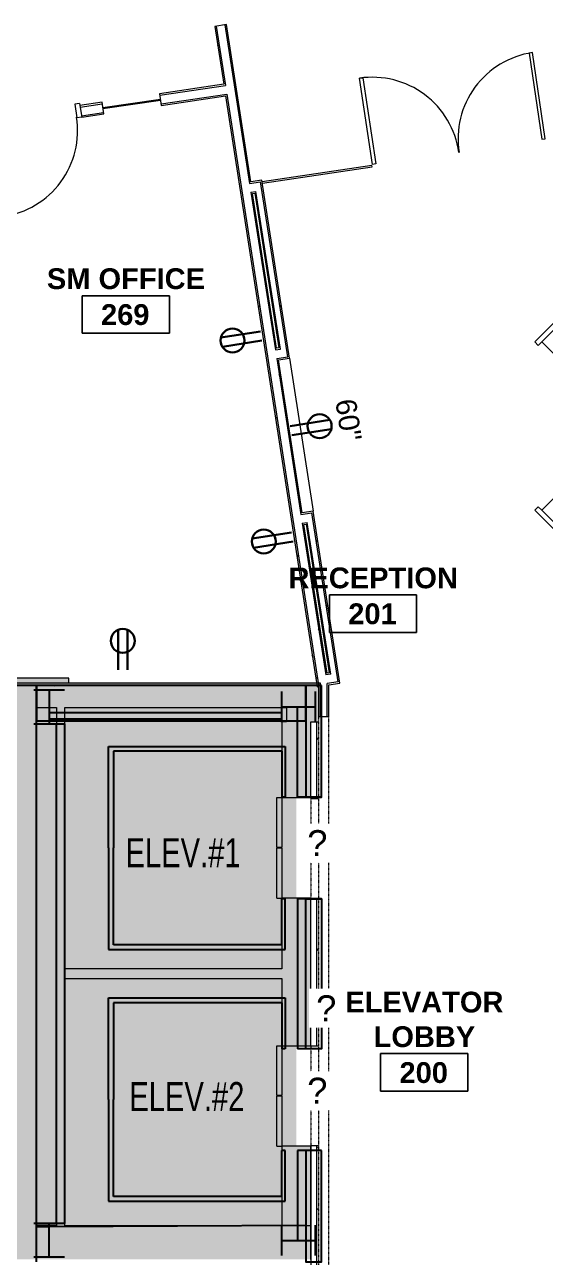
# Model space of a CAD drawing. Header units: inches. Extents: x 25273 to 28081, y 11840 to 13753.
# Drawn here: x 26507 to 26722, y 12763 to 13272 of the extents above; entities that cross this region are included whole.
import ezdxf
from ezdxf.enums import TextEntityAlignment as Align
from ezdxf.xclip import XClip

# ---------------------------------------------------------------- set-up
doc = ezdxf.new("R2010")
doc.units = ezdxf.units.IN
doc.header["$MEASUREMENT"] = 0
doc.header["$XCLIPFRAME"] = 2
doc.linetypes.add('X1$0$Overhead', pattern=[0.15625, 0.09375, -0.0625])
for name, color, linetype in [('L1$0$Plaza America BA02$0$51', 7, 'Continuous'), ('L1$0$Plaza America BA02$0$9', 252, 'Continuous'), ('L1$0$SCOPE', 7, 'Continuous')]:
    doc.layers.add(name, color=color, linetype=linetype)
for name, color, linetype, lineweight in [('X1$0$A-ANNO-NOTE', 131, 'Continuous', 30), ('X1$0$A-AREA-IDEN', 2, 'Continuous', 9), ('X1$0$A-DETL-GENF', 92, 'Continuous', 9), ('X1$0$A-DETL-MEDM', 33, 'Continuous', 13), ('X1$0$A-DOOR', 31, 'Continuous', 13), ('X1$0$A-DOOR-FRAM', 31, 'Continuous', 20), ('X1$0$A-GENM', 13, 'Continuous', 13), ('X1$0$A-GENM-IDEN', 13, 'Continuous', 9), ('X1$0$A-GLAZ', 151, 'Continuous', 13), ('X1$0$A-WALL', 113, 'Continuous', 13), ('X1$0$A-WALL-PATT', 111, 'Continuous', 13), ('X1$0$I-FURN', 30, 'Continuous', 9), ('X1$0$I-WALL', 2, 'Continuous', 13), ('X1$0$Plaza America_Tower 1_2nd Floor -REVIT_dwg', 8, 'Continuous', 9), ('X1$0$Q-SPCQ', 91, 'Continuous', 9)]:
    doc.layers.add(name, color=color, linetype=linetype, lineweight=lineweight)
doc.styles.add('L1$0$Plaza America BA02$0$STANDARD', font='txt')
doc.styles.add('X1$0$Swis721 Lt BT', font='swissl.ttf', dxfattribs={"height": 8.514638})
doc.styles.add('X1$0$Swis721 Lt BT_2', font='swissl.ttf', dxfattribs={"height": 10.727103})
doc.styles.add('X1$0$Swis721 Lt BT_B', font='', dxfattribs={"height": 8.583975})
doc.styles.get('X1$0$Swis721 Lt BT_B').set_extended_font_data('Swis721 Lt BT', bold=True)
pattern_1 = [(0, (0, 0), (30.72, 7.68), [1.267, -21.773, 1.267, -21.773, -122.88]), (0, (0, 0), (30.72, 7.68), [-46.08, 1.267, -44.813, 1.267, -21.773, -53.76]), (0, (0, 0), (30.72, 7.68), [-115.2, 1.267, -14.093, 1.267, -37.133]), (120, (11.52, 3.84), (-22.0110751, 22.7643004), [1.267, -21.773, 1.267, -21.773, -122.88]), (120, (11.52, 3.84), (-22.0110751, 22.7643004), [-46.08, 1.267, -44.813, 1.267, -21.773, -53.76]), (120, (11.52, 3.84), (-22.0110751, 22.7643004), [-115.2, 1.267, -14.093, 1.267, -37.133]), (240, (15.36, 19.2), (-8.7089249, -30.4443004), [1.267, -21.773, 1.267, -21.773, -122.88]), (240, (15.36, 19.2), (-8.7089249, -30.4443004), [-46.08, 1.267, -44.813, 1.267, -21.773, -53.76]), (240, (15.36, 19.2), (-8.7089249, -30.4443004), [-115.2, 1.267, -14.093, 1.267, -37.133])]

# ---------------------------------------------------------------- blocks, each defined once
blk = doc.blocks.new('L1$0$Plaza America BA02$0$COLELE')
at = {"color": 0, "linetype": 'ByBlock'}
for p, q in [((-75.75, 83.999625), (75.75, 83.999625)), ((0, 83.999625), (0, -83.999625)), ((-75.75, -83.999625), (75.75, -83.999625))]:
    blk.add_line(p, q, dxfattribs=at)
blk = doc.blocks.new('L1')
at = {"layer": 'L1$0$Plaza America BA02$0$9', "color": 0, "linetype": 'ByBlock'}
for p, q in [((26541.82, 12932.03), (26541.82, 12974)), ((26541.82, 12974), (26614.81, 12974)), ((26614.81, 12974), (26614.81, 12953.02)), ((26608.81, 12972), (26543.82, 12972)), ((26543.82, 12972), (26543.82, 12932.03)), ((26613.31, 12972), (26608.81, 12972)), ((26613.31, 12972), (26613.31, 12953.02)), ((26614.81, 12953.02), (26613.31, 12953.02)), ((26541.82, 12932.03), (26541.82, 12890.07)), ((26543.82, 12892.06), (26543.82, 12932.03)), ((26614.81, 12911.05), (26613.31, 12911.05)), ((26613.31, 12892.06), (26613.31, 12911.05)), ((26614.81, 12890.07), (26614.81, 12911.05)), ((26608.81, 12892.06), (26543.82, 12892.06)), ((26613.31, 12892.06), (26608.81, 12892.06)), ((26541.82, 12890.07), (26614.81, 12890.07)), ((26541.82, 12828.12), (26541.82, 12870.08)), ((26541.82, 12870.08), (26614.81, 12870.08)), ((26608.81, 12868.08), (26543.82, 12868.08)), ((26543.82, 12868.08), (26543.82, 12828.12)), ((26613.31, 12868.08), (26608.81, 12868.08)), ((26613.31, 12868.08), (26613.31, 12849.1)), ((26614.81, 12870.08), (26614.81, 12849.1)), ((26614.81, 12849.1), (26613.31, 12849.1)), ((26541.82, 12828.12), (26541.82, 12786.15)), ((26543.82, 12788.15), (26543.82, 12828.12)), ((26614.81, 12807.13), (26613.31, 12807.13)), ((26613.31, 12788.15), (26613.31, 12807.13)), ((26614.81, 12786.15), (26614.81, 12807.13)), ((26541.82, 12786.15), (26614.81, 12786.15)), ((26608.81, 12788.15), (26543.82, 12788.15)), ((26613.31, 12788.15), (26608.81, 12788.15))]:
    blk.add_line(p, q, dxfattribs=at)
at = {"layer": 'L1$0$SCOPE'}
for p, q in [((26629.81, 12999.1), (26349.82, 12999.1)), ((26512.07, 12761.11), (26512.06, 12999.1)), ((26519.4, 12999.04), (26512.07, 12999.1)), ((26512.07, 12999.1), (26512.11, 12984.52)), ((26512.07, 12999.1), (26512.07, 12999.1)), ((26629.81, 12999.1), (26519.4, 12999.04)), ((26623.34, 12984.55), (26623.31, 12999.1)), ((26517.32, 12988.05), (26613.31, 12988.05)), ((26619.81, 12953.02), (26619.81, 12990.3)), ((26512.11, 12984.52), (26517.32, 12984.55)), ((26517.32, 12985.3), (26613.31, 12985.3)), ((26517.32, 12984.55), (26623.34, 12984.55)), ((26520.32, 12776.97), (26520.32, 12983.3)), ((26523.82, 12776.97), (26523.82, 12983.3)), ((26629.81, 12953.02), (26619.81, 12953.02)), ((26629.81, 12911.05), (26619.81, 12911.05)), ((26619.81, 12911.05), (26619.81, 12849.1)), ((26629.81, 12849.1), (26619.81, 12849.1)), ((26629.81, 12807.13), (26619.81, 12807.13)), ((26619.81, 12807.13), (26619.81, 12769.97))]:
    blk.add_line(p, q, dxfattribs=at)
at = {"layer": 'L1$0$SCOPE', "linetype": 'Continuous', "flags": 128}
blk.add_lwpolyline([(26629.81, 12999.1), (26333.78, 12999.1), (26333.78, 12993.11)], dxfattribs=at)
at = {"layer": 'L1$0$SCOPE', "linetype": 'Continuous'}
blk.add_lwpolyline([(26623.31, 12999.1), (26623.31, 12953.02), (26629.81, 12953.02), (26629.81, 12999.1)], dxfattribs=at)
for points in [[(26623.31, 12911.05), (26629.81, 12911.05), (26629.81, 12849.1), (26623.31, 12849.1)], [(26629.81, 12807.13), (26623.31, 12807.13), (26623.31, 12761.11), (26629.81, 12761.11)]]:
    blk.add_lwpolyline(points, close=True, dxfattribs=at)
at = {"layer": 'L1$0$SCOPE'}
blk.add_lwpolyline([(26512.07, 12761.11), (26512.11, 12775.72), (26517.32, 12775.72), (26623.31, 12776.28), (26623.31, 12761.11)], dxfattribs=at)
at = {"layer": 'L1$0$SCOPE', "xscale": 0.08332999666890828, "yscale": 0.08326667999972415}
blk.add_blockref('L1$0$Plaza America BA02$0$COLELE', (26517.32, 12990.3), dxfattribs=at)
at = {"layer": 'L1$0$SCOPE'}
for p, xscale, yscale, rotation in [((26620.31, 12990.3), 0.08326667999972415, 0.08332999666708929, 90), ((26517.32, 12769.97), 0.08332999666890828, 0.08326667999972415, 180), ((26620.31, 12769.97), 0.08326667999972415, 0.08332999666708929, 90)]:
    blk.add_blockref('L1$0$Plaza America BA02$0$COLELE', p, dxfattribs=dict(at, xscale=xscale, yscale=yscale, rotation=rotation))
at = {"layer": 'L1$0$Plaza America BA02$0$51', "style": 'L1$0$Plaza America BA02$0$STANDARD', "width": 0.75}
for s, p in [('ELEV.#1', (26548.83, 12936.06)), ('ELEV.#2', (26550.39, 12835.34))]:
    blk.add_text(s, height=12, dxfattribs=at).set_placement(p, align=Align.TOP_LEFT)
blk = doc.blocks.new('X1$0$Single Flush - OTJ_SOLIDFLUSH_ALUM-4900816-FIRST FLOOR POWER _ SIGNAL')
at = {"layer": 'X1$0$A-DOOR', "lineweight": 20}
for p, q in [((16.15625, 38.25), (16.15625, 2.4375)), ((17.90625, 38.25), (16.15625, 38.25)), ((17.90625, 2.4375), (17.90625, 38.25)), ((16.15625, 2.4375), (17.90625, 2.4375))]:
    blk.add_line(p, q, dxfattribs=at)
at = {"layer": 'X1$0$A-DOOR', "lineweight": 9}
blk.add_arc((17.90625, 2.4375), 35.8125, 90, 180.5, dxfattribs=at)
at = {"layer": 'X1$0$A-DOOR-FRAM'}
for p, q in [((-20, -3.3125), (-20, 2.4375)), ((-20, 2.4375), (-18, 2.4375)), ((-18, -3.3125), (-18, 2.4375)), ((18.000004, -3.3125), (18.000004, 2.4375)), ((18.000004, 2.4375), (20.000004, 2.4375)), ((20.000004, -3.3125), (20.000004, 2.4375)), ((-20, -3.3125), (-18, -3.3125)), ((18.000004, -3.3125), (20.000004, -3.3125))]:
    blk.add_line(p, q, dxfattribs=at)
blk = doc.blocks.new('X1$0$Sofa - 23_-4809276-FIRST FLOOR POWER _ SIGNAL')
at = {"layer": 'X1$0$I-FURN'}
for p, q in [((-12.23, 7.25), (-10.23, 7.25)), ((-12.23, -18.75), (-12.23, 7.25)), ((-12.23, 7.25), (-12.23, -18.75)), ((-10.23, 7.25), (-12.23, 7.25)), ((-10.23, 7.25), (-10.23, 5.25)), ((-10.23, 5.25), (15.77, 5.25)), ((-10.23, -18.75), (-10.23, 5.2)), ((15.77, 7.25), (17.77, 7.25)), ((15.77, 5.25), (15.77, 7.25)), ((17.77, 7.25), (15.77, 7.25)), ((15.77, 5.2), (15.77, -18.75)), ((17.77, 7.25), (17.77, -18.75)), ((17.77, -18.75), (17.77, 7.25)), ((-10.23, -12.75), (15.77, -12.75)), ((17.77, -18.75), (-12.23, -18.75)), ((-12.23, -18.75), (-10.23, -18.75)), ((15.77, -16.75), (-10.23, -16.75)), ((-10.23, -16.75), (-10.23, -18.75)), ((-10.23, -18.75), (15.77, -18.75)), ((15.77, -18.75), (15.77, -16.75)), ((15.77, -18.75), (17.77, -18.75))]:
    blk.add_line(p, q, dxfattribs=at)
blk = doc.blocks.new('X1$0$Sofa - 23_-4808731-FIRST FLOOR POWER _ SIGNAL')
at = {"layer": 'X1$0$I-FURN'}
for p, q in [((17.77, 18.75), (-12.23, 18.75)), ((-12.23, 18.75), (-12.23, -7.25)), ((-12.23, -7.25), (-12.23, 18.75)), ((-12.23, 18.75), (-10.23, 18.75)), ((-10.23, 18.75), (-10.23, -5.2)), ((-10.23, 16.75), (-10.23, 18.75)), ((-10.23, 18.75), (15.77, 18.75)), ((15.77, 16.75), (-10.23, 16.75)), ((15.77, -5.2), (15.77, 18.75)), ((15.77, 18.75), (17.77, 18.75)), ((15.77, 18.75), (15.77, 16.75)), ((17.77, -7.25), (17.77, 18.75)), ((17.77, 18.75), (17.77, -7.25)), ((-10.23, 12.75), (15.77, 12.75)), ((-12.23, -7.25), (-10.23, -7.25)), ((-10.23, -7.25), (-12.23, -7.25)), ((-10.23, -7.25), (-10.23, -5.25)), ((-10.23, -5.25), (15.77, -5.25)), ((15.77, -5.25), (15.77, -7.25)), ((15.77, -7.25), (17.77, -7.25)), ((17.77, -7.25), (15.77, -7.25))]:
    blk.add_line(p, q, dxfattribs=at)
blk = doc.blocks.new('X1$0$Double Glass - Type 1-4810001-FIRST FLOOR POWER _ SIGNAL')
at = {"layer": 'X1$0$A-DOOR'}
for p, q in [((-32.07, 36.78), (-30.69, 36.78)), ((-32.07, 0.78), (-32.07, 36.78)), ((-30.69, 36.78), (-30.69, 0.78)), ((38.68, 36.78), (38.68, 0.78)), ((40.06, 36.78), (38.68, 36.78)), ((40.06, 0.78), (40.06, 36.78)), ((-30.69, 0.78), (-32.07, 0.78)), ((38.68, 0.78), (40.06, 0.78))]:
    blk.add_line(p, q, dxfattribs=at)
at = {"layer": 'X1$0$A-DOOR', "lineweight": 9}
for centre, start, end in [((-32.07, 0.78), 359.5, 90), ((40.06, 0.78), 90, 180.5)]:
    blk.add_arc(centre, 36, start, end, dxfattribs=at)
blk = doc.blocks.new('X1$0$Frameless opening with glazing - 24_ x 96_-4900874-FIRST FLOOR POWER _ SIGNAL')
at = {"layer": 'X1$0$A-GLAZ', "lineweight": 30}
blk.add_line((-13.5, 0.0625), (10.5, 0.0625), dxfattribs=at)
blk = doc.blocks.new('X1$0$Elevator Door-Center _1_ - 41_-5274521-FIRST FLOOR POWER _ SIGNAL')
at = {"layer": 'X1$0$Q-SPCQ'}
for p, q in [((-24.65, 8), (-4.03, 8)), ((-24.65, 8), (-24.65, 6)), ((-4.03, 6), (-24.65, 6)), ((-4.03, 6), (-4.03, 8)), ((-3.78, 8), (16.85, 8)), ((-3.78, 6), (-3.78, 8)), ((16.85, 6), (-3.78, 6)), ((16.85, 8), (16.85, 6))]:
    blk.add_line(p, q, dxfattribs=at)
blk = doc.blocks.new('X1$0$Opening-Door - 96_ x 41_-5309854-FIRST FLOOR POWER _ SIGNAL')
at = {"layer": 'X1$0$A-DETL-GENF', "linetype": 'X1$0$Overhead'}
blk.add_line((20.18, 1.56), (-20.82, 1.56), dxfattribs=at)
at = {"layer": 'X1$0$A-DETL-MEDM', "lineweight": 20}
for p, q in [((-20.82, 1.56), (-20.82, -1.56)), ((20.18, -1.56), (20.18, 1.56))]:
    blk.add_line(p, q, dxfattribs=at)
blk = doc.blocks.new('X1$0$Opening-Door - 102 x 245-5279857-FIRST FLOOR POWER _ SIGNAL')
at = {"layer": 'X1$0$A-DETL-GENF', "linetype": 'X1$0$Overhead'}
for p, q in [((122.18, 2.13), (-122.82, 2.13)), ((-122.82, -2.12), (122.18, -2.12))]:
    blk.add_line(p, q, dxfattribs=at)
at = {"layer": 'X1$0$A-DETL-MEDM', "lineweight": 20}
for p, q in [((-122.82, 2.13), (-122.82, -2.12)), ((122.18, -2.12), (122.18, 2.13))]:
    blk.add_line(p, q, dxfattribs=at)
blk = doc.blocks.new('X1$0$Room Tag - Room Name and Number-3379422-FIRST FLOOR POWER _ SIGNAL')
at = {"layer": 'X1$0$A-AREA-IDEN'}
for p, q in [((-0.1881, -0.1636), (-0.1881, -0.0018)), ((-0.1881, -0.0018), (0.1869, -0.0018)), ((0.1869, -0.0018), (-0.1881, -0.0018)), ((-0.1881, -0.0018), (-0.1881, -0.1636)), ((0.1869, -0.0018), (0.1869, -0.1636)), ((0.1869, -0.1636), (0.1869, -0.0018)), ((0.1869, -0.1636), (-0.1881, -0.1636)), ((-0.1881, -0.1636), (0.1869, -0.1636))]:
    blk.add_line(p, q, dxfattribs=at)
blk = doc.blocks.new('X1')
at = {"layer": 'X1$0$A-DETL-GENF'}
h = blk.add_hatch(color=9, dxfattribs=at)
h.paths.add_polyline_path([(27087.52, 12643.67), (27089.92, 12643.67), (27089.92, 12657.84), (27052.32, 12657.84), (27052.32, 12643.67), (27052.63, 12643.67)], flags=0)
h.paths.add_polyline_path([(27273.47, 12643.67), (27286.6, 12643.67), (27286.6, 12644.86), (27288.29, 12644.86), (27288.29, 12862.26), (27198.54, 12862.26), (27198.54, 12644.86), (27246.6, 12644.86), (27246.6, 12643.67)], flags=0)
h.paths.add_polyline_path([(26980.88, 12643.67), (27050.32, 12643.67), (27050.32, 12659.84), (27089.92, 12659.84), (27089.92, 12683.41), (27093.42, 12683.41), (27093.42, 12644.86), (27193.92, 12644.86), (27193.92, 12726.41), (27189.92, 12726.41), (27189.92, 12733.41), (27193.92, 12733.41), (27193.92, 12916.76), (27253.72, 12916.76), (27253.72, 12996.11), (27073.92, 12996.11), (27073.92, 12862.87), (27133.92, 12862.87), (27133.92, 12859.37), (27097.92, 12859.37), (27097.92, 12733.41), (27144.92, 12733.41), (27144.92, 12726.41), (27093.42, 12726.41), (27093.42, 12723.41), (27089.92, 12723.41), (27089.92, 12757.39), (27088.42, 12757.39), (27088.42, 12760.89), (27089.92, 12760.89), (27089.92, 12859.37), (27047.92, 12859.37), (27047.92, 12814.88), (27044.42, 12814.88), (27044.42, 12859.37), (26991.69, 12859.37), (26991.69, 12771.38), (27044.42, 12771.38), (27044.42, 12774.88), (27047.92, 12774.88), (27047.92, 12760.89), (27048.42, 12760.89), (27048.42, 12757.39), (26980.32, 12757.36), (26980.32, 12734.57), (26976.82, 12734.57), (26976.82, 12757.36), (26976.19, 12757.36), (26976.19, 12784.36), (26971.67, 12784.36), (26971.67, 12788.36), (26988.19, 12788.36), (26988.19, 12862.87), (27049.92, 12862.87), (27049.92, 12996.11), (26900.43, 12996.11), (26900.43, 12815.84), (26895.43, 12815.84), (26895.43, 12788.36), (26931.67, 12788.36), (26931.67, 12784.36), (26895.43, 12784.36), (26895.43, 12765.13), (26883.43, 12765.13), (26883.43, 12692.32), (26976.82, 12692.32), (26976.82, 12694.57), (26980.32, 12694.57), (26980.32, 12643.67)], flags=0)
h.paths.add_polyline_path([(27306.55, 12644.86), (27306.55, 12862.26), (27300.58, 12862.26), (27300.58, 12644.86)], flags=0)
h.paths.add_polyline_path([(27292.91, 12644.86), (27295.95, 12644.86), (27295.95, 12862.26), (27292.91, 12862.26), (27292.91, 12645.86)], flags=0)
h.paths.add_polyline_path([(26883.43, 12645.98), (26976.82, 12645.98), (26976.82, 12656.84), (26883.43, 12656.84), (26883.43, 12646.14)], flags=0)
h.paths.add_polyline_path([(26852.25, 12645.98), (26879.93, 12645.98), (26879.93, 12765.13), (26780.35, 12765.13), (26780.35, 12732.42), (26775.35, 12732.42), (26775.35, 12690.92), (26780.35, 12690.92), (26780.35, 12645.98), (26794.69, 12645.98)], flags=0)
h.paths.add_polyline_path([(26940, 12660.34), (26976.82, 12660.34), (26976.82, 12688.82), (26883.43, 12688.82), (26883.43, 12660.34), (26884.56, 12660.34)], flags=0)
h.paths.add_polyline_path([(27027.75, 12762.39), (27036.44, 12762.39), (27036.44, 12766.38), (26991.69, 12766.38), (26991.69, 12762.39), (27005.81, 12762.39)], flags=0)
h.paths.add_polyline_path([(26095.35, 12767.11), (26110.71, 12767.11), (26110.71, 12996.11), (26095.35, 12996.11), (26095.35, 12783.64)], flags=0)
h.paths.add_polyline_path([(26443.82, 12767.11), (26502.07, 12767.11), (26502.07, 12785.09), (26443.82, 12785.09)], flags=0)
h.paths.add_polyline_path([(26431.89, 12767.11), (26439.82, 12767.11), (26439.82, 12789.09), (26502.07, 12789.09), (26502.07, 12843.66), (26462.69, 12843.66), (26462.69, 12913.61), (26502.07, 12913.61), (26502.07, 12971.12), (26439.32, 12971.12), (26439.32, 12990.11), (26374.31, 12990.11), (26374.31, 12915.83), (26312.85, 12915.83), (26312.85, 12767.11), (26431.8, 12767.11)], flags=0)
h.paths.add_polyline_path([(26194.15, 12767.11), (26205.33, 12767.11), (26205.33, 12996.11), (26159.42, 12996.11), (26159.42, 12999.11), (26119.42, 12999.11), (26119.42, 12996.11), (26115.33, 12996.11), (26115.35, 12767.11), (26150.28, 12767.11)], flags=0)
h.paths.add_polyline_path([(26209.96, 12767.11), (26229.64, 12767.11), (26229.64, 12813.56), (26209.96, 12813.56), (26209.96, 12796.35)], flags=0)
h.paths.add_polyline_path([(26308.85, 12767.11), (26308.85, 12813.56), (26233.14, 12813.56), (26233.14, 12767.11), (26281.9, 12767.11)], flags=0)
h.paths.add_polyline_path([(26879.93, 12775.13), (26881.43, 12775.13), (26881.43, 12878.23), (26780.35, 12878.23), (26780.35, 12849.04), (26775.35, 12849.04), (26775.35, 12807.54), (26780.35, 12807.54), (26780.35, 12775.13), (26852.25, 12775.13)], flags=0)
h.paths.add_polyline_path([(26520.32, 12776.11), (26520.32, 12990.11), (26512.07, 12990.11), (26512.07, 12776.11)], flags=0)
h.paths.add_polyline_path([(26612.11, 12776.11), (26613.35, 12776.11), (26613.35, 12808.86), (26619.35, 12808.86), (26619.35, 12850.36), (26613.35, 12850.36), (26613.35, 12878.07), (26523.82, 12878.07), (26523.82, 12776.11)], flags=0)
h.paths.add_polyline_path([(26229.64, 12817.56), (26308.85, 12817.56), (26308.85, 12937.11), (26312.85, 12937.11), (26312.85, 12921.83), (26368.31, 12921.83), (26368.31, 12990.11), (26349.82, 12990.11), (26349.82, 12980.62), (26312.85, 12980.62), (26312.85, 12977.11), (26308.85, 12977.11), (26308.85, 12996.11), (26291.85, 12996.11), (26291.85, 12999.11), (26251.85, 12999.11), (26251.85, 12996.11), (26209.96, 12996.11), (26209.96, 12817.56), (26211.74, 12817.56)], flags=0)
h.paths.add_polyline_path([(26502.07, 12847.66), (26502.07, 12909.61), (26466.69, 12909.61), (26466.69, 12847.66), (26501.27, 12847.66)], flags=0)
h.paths.add_polyline_path([(27056.92, 12862.87), (27066.92, 12862.87), (27066.92, 12996.11), (27056.92, 12996.11), (27056.92, 12864.39)], flags=0)
h.paths.add_polyline_path([(27198.54, 12866.89), (27270.72, 12866.89), (27270.72, 12996.11), (27261.72, 12996.11), (27261.72, 12912.76), (27198.54, 12912.76), (27198.54, 12885.78)], flags=0)
h.paths.add_polyline_path([(26523.95, 12882.07), (26613.35, 12882.07), (26613.35, 12911.36), (26619.35, 12911.36), (26619.35, 12952.86), (26613.35, 12952.86), (26613.35, 12984.11), (26615.35, 12984.11), (26615.35, 12990.11), (26523.82, 12990.11), (26523.82, 12882.07)], flags=0)
h.paths.add_polyline_path([(26881.43, 12882.23), (26881.43, 12986.11), (26780.35, 12986.11), (26780.35, 12957.77), (26775.35, 12957.77), (26775.35, 12916.27), (26780.35, 12916.27), (26780.35, 12882.23), (26852.25, 12882.23)], flags=0)
h.paths.add_polyline_path([(26479.87, 12975.12), (26502.07, 12975.12), (26502.07, 12990.11), (26443.32, 12990.11), (26443.32, 12975.12), (26476.24, 12975.12)], flags=0)
h.paths.add_polyline_path([(26334.32, 12985.62), (26334.32, 12988.61), (26312.85, 12988.61), (26312.85, 12985.62), (26325.77, 12985.62)], flags=0)
h.paths.add_polyline_path([(26334.32, 12993.61), (26334.32, 12999.11), (26312.85, 12999.11), (26312.85, 12993.61), (26325.77, 12993.61)], flags=0)
at = {"layer": 'X1$0$A-WALL-PATT', "lineweight": 9}
h = blk.add_hatch(dxfattribs=at)
h.set_pattern_fill('FP1_1', color=256, style=0, pattern_type=2)
h.set_pattern_definition(pattern_1)
h.paths.add_polyline_path([(26628.37, 13000.11), (26628.37, 13000.11), (26590.65, 13243.37), (26590.03, 13243.28), (26627.74, 13000.11), (26627.93, 13000.11)], flags=0)
h.paths.add_polyline_path([(26589.47, 13246.86), (26590.09, 13246.95), (26586.3, 13271.43), (26585.68, 13271.33), (26589.46, 13246.95)], flags=0)
h = blk.add_hatch(dxfattribs=at)
h.set_pattern_fill('FP1_1', color=256, style=0, pattern_type=2)
h.set_pattern_definition(pattern_1)
h.paths.add_polyline_path([(26631.42, 13004.12), (26632.04, 13004.22), (26622.42, 13066.24), (26621.8, 13066.14), (26631.38, 13004.35)], flags=0)
h.paths.add_polyline_path([(26621.24, 13069.72), (26621.86, 13069.82), (26611.86, 13134.3), (26611.24, 13134.2), (26621.13, 13070.44)], flags=0)
h.paths.add_polyline_path([(26610.69, 13137.79), (26611.31, 13137.88), (26601.21, 13203), (26600.59, 13202.9), (26607.99, 13155.18)], flags=0)
h.paths.add_polyline_path([(26600.04, 13206.48), (26600.65, 13206.58), (26590.5, 13272.08), (26589.88, 13271.98), (26598.72, 13214.98)], flags=0)
h = blk.add_hatch(dxfattribs=at)
h.set_pattern_fill('FP1_1', color=256, style=0, pattern_type=2)
h.set_pattern_definition(pattern_1)
h.paths.add_polyline_path([(26615.81, 13134.91), (26616.43, 13135.01), (26605.22, 13207.29), (26604.61, 13207.19), (26615.8, 13135.01)], flags=0)
h = blk.add_hatch(dxfattribs=at)
h.set_pattern_fill('FP1_1', color=256, style=0, pattern_type=2)
h.set_pattern_definition(pattern_1)
h.paths.add_polyline_path([(26612.08, 13138.63), (26612.69, 13138.73), (26602.79, 13202.61), (26602.17, 13202.51), (26611.96, 13139.39)], flags=0)
h = blk.add_hatch(dxfattribs=at)
h.set_pattern_fill('FP1_1', color=256, style=0, pattern_type=2)
h.set_pattern_definition(pattern_1)
h.paths.add_polyline_path([(26636.64, 13000.63), (26637.26, 13000.73), (26626.43, 13070.53), (26625.81, 13070.43), (26636.63, 13000.73)], flags=0)
h = blk.add_hatch(dxfattribs=at)
h.set_pattern_fill('FP1_1', color=256, style=0, pattern_type=2)
h.set_pattern_definition(pattern_1)
h.paths.add_polyline_path([(26632.9, 13004.35), (26633.52, 13004.45), (26624, 13065.85), (26623.38, 13065.75), (26632.89, 13004.45)], flags=0)
h = blk.add_hatch(dxfattribs=at)
h.set_pattern_fill('FP1_1', color=256, style=0, pattern_type=2)
h.set_pattern_definition(pattern_1)
h.paths.add_polyline_path([(26631.51, 13003.5), (26633.61, 13003.83), (26633.52, 13004.45), (26631.42, 13004.12), (26631.5, 13003.57)], flags=0)
for points in [[(26480.49, 12990.11), (26615.35, 12990.11), (26615.35, 13000.11), (26354.35, 13000.11), (26354.35, 12990.11), (26479.87, 12990.11)], [(26523.82, 13000.11), (26525.35, 13000.11), (26525.35, 13002.11), (26501.35, 13002.11), (26501.35, 13000.11), (26520.32, 13000.11)], [(26627.85, 12984.11), (26628.48, 12984.11), (26628.48, 12986.13), (26629.35, 12986.13), (26629.35, 13000.11), (26615.35, 13000.11), (26615.35, 12984.11), (26627.84, 12984.11)], [(26505.35, 12762.11), (26512.07, 12762.11), (26512.07, 12990.11), (26502.07, 12990.11), (26502.07, 12762.11)], [(26520.32, 12776.11), (26523.82, 12776.11), (26523.82, 12990.11), (26520.32, 12990.11), (26520.32, 12796.35)], [(26613.35, 12878.07), (26613.35, 12882.07), (26523.82, 12882.07), (26523.82, 12878.07), (26611.62, 12878.07)], [(26617.51, 12776.11), (26625.35, 12776.11), (26625.35, 12807.23), (26613.35, 12807.23), (26613.35, 12776.11)], [(26612.11, 12762.11), (26625.35, 12762.11), (26625.35, 12776.11), (26512.07, 12776.11), (26512.07, 12762.11), (26523.82, 12762.11)]]:
    blk.add_hatch(color=7, dxfattribs=at).paths.add_polyline_path(points, flags=0)
h = blk.add_hatch(color=7, dxfattribs=at)
h.paths.add_polyline_path([(26613.35, 12909.73), (26625.35, 12909.73), (26625.35, 12911.36), (26613.35, 12911.36)], flags=0)
h.paths.add_polyline_path([(26625.35, 12952.86), (26625.35, 12984.11), (26613.35, 12984.11), (26613.35, 12952.86)], flags=0)
h = blk.add_hatch(dxfattribs=at)
h.set_pattern_fill('FP1_1', color=256, style=0, pattern_type=2)
h.set_pattern_definition(pattern_1)
h.paths.add_polyline_path([(26628.48, 12697.88), (26628.48, 12809.11), (26627.85, 12809.11), (26627.85, 12701.21)], flags=0)
h.paths.add_polyline_path([(26627.85, 12850.11), (26628.48, 12850.11), (26628.48, 12911.36), (26627.85, 12911.36), (26627.85, 12850.36)], flags=0)
h.paths.add_polyline_path([(26628.48, 12952.36), (26628.48, 12984.11), (26627.85, 12984.11), (26627.85, 12952.36)], flags=0)
h = blk.add_hatch(color=7, dxfattribs=at)
h.paths.add_polyline_path([(26625.35, 12807.23), (26625.35, 12808.86), (26613.35, 12808.86), (26613.35, 12807.23)], flags=0)
h.paths.add_polyline_path([(26613.35, 12850.36), (26625.35, 12850.36), (26625.35, 12909.73), (26613.35, 12909.73), (26613.35, 12878.07)], flags=0)
at = {"layer": 'X1$0$A-ANNO-NOTE'}
for p, q in [((26604.55, 13145.35), (26588.22, 13142.82)), ((26605.14, 13141.56), (26588.81, 13139.03)), ((26616.87, 13106.29), (26633.2, 13108.82)), ((26617.45, 13102.5), (26633.79, 13105.04)), ((26617.43, 13062.34), (26601.1, 13059.81)), ((26618.02, 13058.55), (26601.68, 13056.02)), ((26545.76, 13005.61), (26545.76, 13022.13)), ((26549.59, 13005.61), (26549.59, 13022.13))]:
    blk.add_line(p, q, dxfattribs=at)
for centre in [(26593.03, 13141.62), (26628.98, 13106.23), (26605.9, 13058.61), (26547.67, 13017.57)]:
    blk.add_circle(centre, 4.95, dxfattribs=at)
at = {"layer": 'X1$0$A-WALL'}
for p, q in [((26586.3, 13271.43), (26590.09, 13246.95)), ((26589.88, 13271.98), (26600.04, 13206.48)), ((26562.96, 13242.93), (26590.09, 13246.95)), ((26563.49, 13239.35), (26590.65, 13243.37)), ((26590.65, 13243.37), (26628.49, 12999.37)), ((26530.09, 13238.06), (26539.22, 13239.41)), ((26530.62, 13234.48), (26539.75, 13235.83)), ((26600.04, 13206.48), (26604.61, 13207.19)), ((26615.81, 13134.91), (26604.61, 13207.19)), ((26600.59, 13202.9), (26602.69, 13203.23)), ((26600.59, 13202.9), (26610.69, 13137.79)), ((26612.79, 13138.11), (26602.69, 13203.23)), ((26610.69, 13137.79), (26612.79, 13138.11)), ((26611.24, 13134.2), (26615.81, 13134.91)), ((26611.24, 13134.2), (26621.24, 13069.72)), ((26621.24, 13069.72), (26625.81, 13070.43)), ((26636.64, 13000.63), (26625.81, 13070.43)), ((26621.8, 13066.14), (26623.9, 13066.47)), ((26621.8, 13066.14), (26631.51, 13003.5)), ((26633.61, 13003.83), (26623.9, 13066.47)), ((26633.61, 13003.83), (26631.51, 13003.5)), ((26628.48, 12999.36), (26628.49, 12999.37)), ((26628.48, 12999.36), (26628.48, 12998.73)), ((26636.64, 13000.63), (26632.1, 12999.93)), ((26632.1, 12986.13), (26632.1, 12999.93)), ((26627.85, 12952.36), (26627.85, 12984.11)), ((26627.85, 12850.11), (26627.85, 12911.36)), ((26627.85, 12701.21), (26627.85, 12809.11))]:
    blk.add_line(p, q, dxfattribs=at)
at = {"layer": 'X1$0$A-WALL', "color": 8, "lineweight": 20}
for p, q in [((26629.35, 13000.11), (26480.49, 13000.11)), ((26629.35, 12986.13), (26629.35, 13000.11)), ((26512.07, 12776.11), (26512.07, 12990.11)), ((26512.07, 12990.11), (26520.32, 12990.11)), ((26523.82, 12990.11), (26615.35, 12990.11)), ((26615.35, 12990.11), (26615.35, 12984.11)), ((26615.35, 12984.11), (26613.35, 12984.11)), ((26613.35, 12984.11), (26613.35, 12952.86)), ((26625.35, 12952.86), (26625.35, 12984.11)), ((26625.35, 12984.11), (26628.48, 12984.11)), ((26613.35, 12952.86), (26625.35, 12952.86)), ((26613.35, 12911.36), (26613.35, 12882.07)), ((26625.35, 12911.36), (26613.35, 12911.36)), ((26625.35, 12850.36), (26625.35, 12911.36)), ((26613.35, 12882.07), (26523.82, 12882.07)), ((26523.82, 12878.07), (26613.35, 12878.07)), ((26613.35, 12878.07), (26613.35, 12850.36)), ((26613.35, 12850.36), (26625.35, 12850.36)), ((26625.35, 12808.86), (26613.35, 12808.86)), ((26613.35, 12808.86), (26613.35, 12776.11)), ((26625.35, 12762.11), (26625.35, 12808.86)), ((26520.32, 12776.11), (26512.07, 12776.11)), ((26523.82, 12776.11), (26625.35, 12776.11))]:
    blk.add_line(p, q, dxfattribs=at)
at = {"layer": 'X1$0$I-WALL'}
for p, q in [((26590.5, 13272.08), (26585.68, 13271.33)), ((26585.68, 13271.33), (26589.38, 13247.48)), ((26600.56, 13207.2), (26590.5, 13272.08)), ((26589.38, 13247.48), (26562.87, 13243.55)), ((26562.87, 13243.55), (26563.59, 13238.73)), ((26563.59, 13238.73), (26590.12, 13242.66)), ((26590.12, 13242.66), (26627.97, 12998.65)), ((26539.13, 13240.03), (26530, 13238.68)), ((26530, 13238.68), (26530.71, 13233.86)), ((26539.84, 13235.21), (26539.13, 13240.03)), ((26530.71, 13233.86), (26539.84, 13235.21)), ((26650.6, 13213.88), (26605.24, 13207.16)), ((26605.32, 13206.66), (26650.68, 13213.38)), ((26650.68, 13213.38), (26650.6, 13213.88)), ((26605.13, 13207.91), (26600.56, 13207.2)), ((26616.53, 13134.39), (26605.13, 13207.91)), ((26601.3, 13202.38), (26602.17, 13202.51)), ((26611.21, 13138.5), (26601.3, 13202.38)), ((26602.17, 13202.51), (26612.08, 13138.63)), ((26612.08, 13138.63), (26611.21, 13138.5)), ((26611.96, 13133.68), (26616.53, 13134.39)), ((26621.77, 13070.44), (26611.96, 13133.68)), ((26626.34, 13071.15), (26621.77, 13070.44)), ((26637.35, 13000.11), (26626.34, 13071.15)), ((26622.51, 13065.62), (26623.38, 13065.75)), ((26632.04, 13004.22), (26622.51, 13065.62)), ((26623.38, 13065.75), (26632.9, 13004.35)), ((26632.9, 13004.35), (26632.04, 13004.22)), ((26627.97, 12998.65), (26628.48, 12998.73)), ((26628.48, 12998.73), (26628.48, 12986.13)), ((26632.73, 12999.39), (26637.35, 13000.11)), ((26632.73, 12986.13), (26632.73, 12999.39)), ((26625.35, 12952.86), (26625.35, 12952.36)), ((26625.35, 12850.36), (26625.35, 12850.11)), ((26625.35, 12809.11), (26625.35, 12714.54))]:
    blk.add_line(p, q, dxfattribs=at)
at = {"layer": 'X1$0$I-WALL', "lineweight": 9}
blk.add_line((26616.53, 13134.39), (26626.34, 13071.15), dxfattribs=at)
at = {"layer": 'X1$0$I-WALL', "color": 8, "lineweight": 20}
for p, q in [((26525.35, 13002.11), (26501.35, 13002.11)), ((26525.35, 13000.11), (26525.35, 13002.11)), ((26520.32, 12990.11), (26520.32, 12776.11)), ((26523.82, 12882.07), (26523.82, 12990.11)), ((26523.82, 12776.11), (26523.82, 12878.07))]:
    blk.add_line(p, q, dxfattribs=at)
at = {"layer": 'X1$0$A-AREA-IDEN', "xscale": 95.99999999999994, "yscale": 95.99999999999994, "zscale": 95.99999999999994}
for p in [(26548.98, 13160.31), (26651.08, 13036.74), (26672.24, 12847.25)]:
    blk.add_blockref('X1$0$Room Tag - Room Name and Number-3379422-FIRST FLOOR POWER _ SIGNAL', p, dxfattribs=at)
at = {"layer": 'X1$0$A-DOOR'}
for name, p, rotation in [('X1$0$Double Glass - Type 1-4810001-FIRST FLOOR POWER _ SIGNAL', (26682.62, 13218.28), 8.427682734633557), ('X1$0$Single Flush - OTJ_SOLIDFLUSH_ALUM-4900816-FIRST FLOOR POWER _ SIGNAL', (26510.57, 13233.34), 188.4276827346348)]:
    blk.add_blockref(name, p, dxfattribs=dict(at, rotation=rotation))
at = {"layer": 'X1$0$A-GENM', "lineweight": 9}
for name, p, rotation in [('X1$0$Opening-Door - 102 x 245-5279857-FIRST FLOOR POWER _ SIGNAL', (26630.6, 12863.31), 270), ('X1$0$Opening-Door - 96_ x 41_-5309854-FIRST FLOOR POWER _ SIGNAL', (26626.92, 12932.18), 90), ('X1$0$Opening-Door - 96_ x 41_-5309854-FIRST FLOOR POWER _ SIGNAL', (26626.92, 12829.93), 90)]:
    blk.add_blockref(name, p, dxfattribs=dict(at, rotation=rotation))
at = {"layer": 'X1$0$A-GLAZ', "rotation": 188.4276827346348}
blk.add_blockref('X1$0$Frameless opening with glazing - 24_ x 96_-4900874-FIRST FLOOR POWER _ SIGNAL', (26549.87, 13239.16), dxfattribs=at)
at = {"layer": 'X1$0$I-FURN'}
for name, p, rotation in [('X1$0$Sofa - 23_-4808731-FIRST FLOOR POWER _ SIGNAL', (26731.65, 13137.51), 314.9999999999985), ('X1$0$Sofa - 23_-4809276-FIRST FLOOR POWER _ SIGNAL', (26731.65, 13075.05), 45.00000000000264)]:
    blk.add_blockref(name, p, dxfattribs=dict(at, rotation=rotation))
at = {"layer": 'X1$0$Plaza America_Tower 1_2nd Floor -REVIT_dwg'}
ref = blk.add_blockref('L1', (0, 0), dxfattribs=at)
XClip(ref).set_block_clipping_path([(25272.8646056985, 11839.529198946), (28080.6732038753, 13753.216736761)])
at = {"layer": 'X1$0$Q-SPCQ', "rotation": 90}
for p in [(26619.35, 12936.01), (26619.35, 12833.51)]:
    blk.add_blockref('X1$0$Elevator Door-Center _1_ - 41_-5274521-FIRST FLOOR POWER _ SIGNAL', p, dxfattribs=at)
at = {"layer": 'X1$0$A-ANNO-NOTE', "lineweight": 9, "insert": (26645.16, 13109.48), "char_height": 8.515, "width": 18.9, "attachment_point": 2, "rotation": 278.8155, "line_spacing_factor": 1.00667, "style": 'X1$0$Swis721 Lt BT'}
blk.add_mtext('60"', dxfattribs=at)
at = {"layer": 'X1$0$A-AREA-IDEN', "char_height": 8.584, "attachment_point": 2, "line_spacing_factor": 0.998538, "style": 'X1$0$Swis721 Lt BT_B'}
for s, insert, width in [('SM OFFICE', (26548.99, 13171.45), 73.872), ('269', (26548.7, 13156.62), 23.004), ('RECEPTION', (26651.09, 13047.87), 77.76), ('201', (26650.8, 13033.05), 23.004), ('ELEVATOR\\PLOBBY', (26672.25, 12872.67), 69.984), ('200', (26671.97, 12843.56), 23.004)]:
    blk.add_mtext(s, dxfattribs=dict(at, insert=insert, width=width))
at = {"layer": 'X1$0$A-GENM-IDEN', "char_height": 10.73, "width": 8.8441, "attachment_point": 2, "line_spacing_factor": 1.00667, "style": 'X1$0$Swis721 Lt BT_2', "bg_fill": 3, "box_fill_scale": 1.25, "bg_fill_color": 0, "bg_fill_transparency": 0}
for insert in [(26628.04, 12939.4), (26631.72, 12871.18), (26628.04, 12837.15)]:
    blk.add_mtext('?', dxfattribs=dict(at, insert=insert))

msp = doc.modelspace()

# ---------------------------------------------------------------- block references
at = {"lineweight": 5}
msp.add_blockref('X1', (0, 0), dxfattribs=at)

doc.saveas('drawing.dxf')
